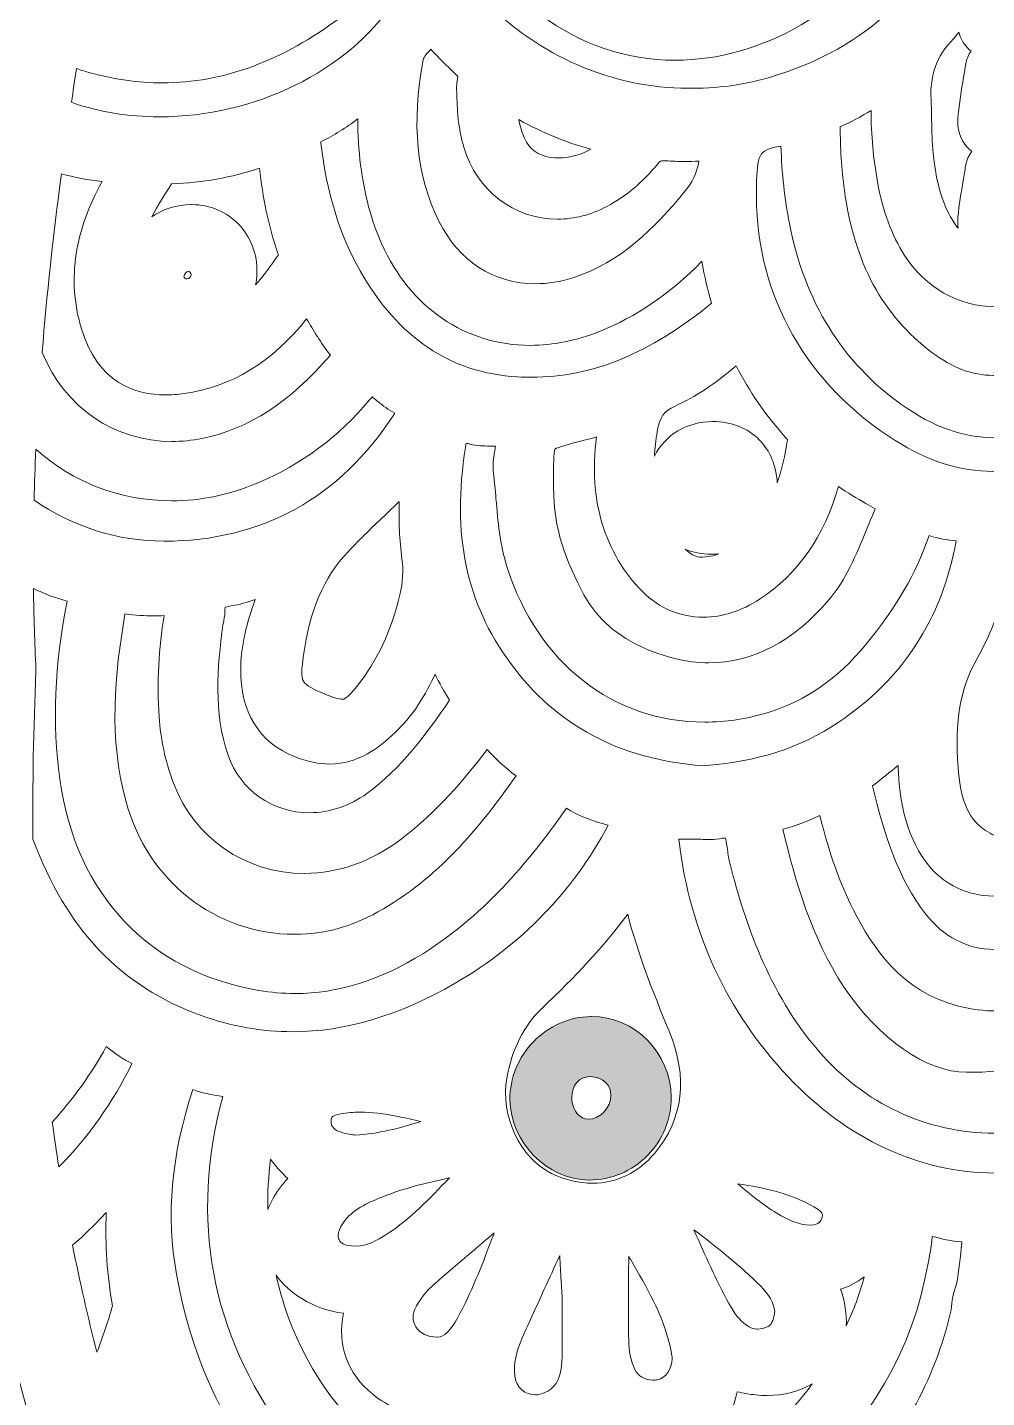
# Model space of a CAD drawing. Extents: x 40 to 1960, y -815 to -185.
# Drawn here: x 642.9 to 751.1, y -635.1 to -480.5 of the extents above; entities that cross this region are included whole.
import ezdxf

# ---------------------------------------------------------------- set-up
doc = ezdxf.new("R2010")
doc.units = 0
doc.header["$MEASUREMENT"] = 0
doc.layers.add('Layer 1', color=7, linetype='Continuous')

# ---------------------------------------------------------------- blocks, each defined once
blk = doc.blocks.new('block 2')
at = {"layer": 'Layer 1', "true_color": 0xbe8849}
h = blk.add_hatch(color=23, dxfattribs=at)
h.dxf.hatch_style = 2
edge = h.paths.add_edge_path()
edge.add_spline(control_points=[(697.34, -601.5), (697.4, -606.33), (701.56, -610.57), (706.24, -610.59), (706.25, -610.59), (706.28, -610.59), (706.28, -610.59), (708.76, -610.59), (711.1, -609.61), (712.85, -607.84), (714.61, -606.06), (715.56, -603.72), (715.54, -601.23), (715.48, -596.22), (711.44, -592.15), (706.53, -592.15), (706.52, -592.15), (706.45, -592.15), (706.45, -592.15), (704.09, -592.17), (701.75, -593.19), (700.03, -594.96), (698.29, -596.73), (697.31, -599.12), (697.34, -601.5)], knot_values=[0, 0, 0, 0, 1, 1, 1, 2, 2, 2, 3, 3, 3, 4, 4, 4, 5, 5, 5, 6, 6, 6, 7, 7, 7, 8, 8, 8, 8], degree=3, periodic=1)
edge = h.paths.add_edge_path()
edge.add_spline(control_points=[(706.35, -598.93), (706.35, -598.93), (706.41, -598.93), (706.41, -598.93), (707.79, -598.96), (708.75, -599.82), (708.74, -601.01), (708.72, -602.45), (707.55, -603.72), (706.2, -603.74), (705.67, -603.74), (705.28, -603.46), (705.05, -603.22), (704.58, -602.75), (704.32, -602.06), (704.32, -601.33), (704.33, -599.87), (705.13, -598.93), (706.35, -598.93)], knot_values=[0, 0, 0, 0, 1, 1, 1, 2, 2, 2, 3, 3, 3, 4, 4, 4, 5, 5, 5, 6, 6, 6, 6], degree=3, periodic=1)
at = {"layer": 'Layer 1', "lineweight": 0}
for points, knots in [([(966.65, -591.68), (966.04, -589.04), (966.18, -589.01), (967.52, -588.66), (970.12, -587.98), (971.84, -586.81), (972.77, -585.09), (974.1, -582.65), (973.42, -579.75), (972.58, -577.24), (958.08, -533.92), (944.69, -498.78), (930.43, -466.66), (930.11, -465.94), (929.75, -465.24), (929.41, -464.57), (927.97, -461.78), (927.2, -460.08), (928.3, -457.65), (929.04, -456.02), (928.78, -454.76), (928.44, -453.99), (927.56, -452.04), (925.39, -451.38), (923.81, -450.89), (923.6, -450.83), (923.39, -450.76), (923.2, -450.7), (901.04, -443.43), (882.49, -439.65), (864.83, -438.8), (857.74, -438.46), (855.86, -436.89), (854.76, -430.4), (851.93, -413.71), (842.7, -402.97), (827.34, -398.49), (826.64, -398.28), (825.94, -398.21), (825.26, -398.14), (824.76, -398.09), (823.84, -398), (823.64, -397.85), (823.64, -397.84), (823.53, -397.67), (823.53, -397.11), (823.52, -395.38), (824.27, -394.51), (826.89, -393.22), (844.83, -384.36), (857.21, -369.74), (866.94, -356.6), (868.21, -354.9), (870.84, -351.35), (867.88, -347.58), (866.56, -345.89), (866.97, -344.51), (867.94, -341.8), (868.06, -341.47), (868.18, -341.14), (868.3, -340.8), (878.96, -309.79), (885.49, -280.97), (888.28, -252.68), (888.31, -252.36), (888.42, -251.91), (888.53, -251.44), (888.91, -249.82), (889.63, -246.79), (887, -245.19), (883.56, -243.09), (883.95, -240.84), (885.02, -236.72), (885.36, -235.42), (885.71, -234.07), (885.83, -232.71), (886.02, -230.78), (886.22, -228.86), (886.43, -226.93), (887.2, -219.73), (887.99, -212.27), (887.46, -204.86), (887.26, -202.09), (887.2, -199.89), (887.16, -198.11), (886.93, -189.5), (885.64, -188.84), (876.69, -188.16), (875.08, -188.04), (873.07, -187.89), (870.69, -187.65), (870, -187.58), (869.34, -187.55), (868.74, -187.55), (865.97, -187.55), (863.99, -188.29), (862.7, -189.82), (860.82, -192.07), (861.09, -195.3), (861.54, -197.87), (863.25, -207.75), (864.87, -217.83), (866.44, -227.58), (866.44, -227.58), (867.33, -233.12), (867.33, -233.12), (867.39, -233.54), (867.53, -233.94), (867.66, -234.3), (863.34, -235.24), (862.99, -238.85), (862.8, -240.85), (862.76, -241.32), (862.72, -241.76), (862.64, -242.14), (858.01, -266.8), (854.54, -293.75), (851.72, -326.96), (851.7, -327.18), (851.69, -327.4), (851.68, -327.61), (851.58, -329.05), (851.5, -329.58), (850.74, -330.31), (843.49, -337.24), (837.44, -345.28), (831.59, -353.05), (830.46, -354.56), (829.32, -356.07), (828.18, -357.58), (827.35, -358.67), (826.64, -359.82), (825.96, -360.94), (825.41, -361.84), (824.87, -362.71), (824.29, -363.53), (822.1, -349.98), (816.64, -336.66), (798.72, -332.25), (798.54, -332.21), (798.45, -332.16), (798.44, -332.16), (798.44, -332.16), (798.44, -332.16), (798.44, -332.16), (798.44, -332.16), (798.36, -332.01), (798.39, -331.61), (798.53, -329.1), (798.3, -326.68), (798.07, -324.33), (797.74, -320.92), (797.43, -317.69), (798.24, -314.36), (799.87, -307.63), (798.06, -300.06), (793.38, -294.11), (789.47, -289.14), (784.26, -286.28), (779.07, -286.28), (778.12, -286.28), (777.17, -286.38), (776.24, -286.57), (774.1, -287.01), (771.98, -287.23), (769.76, -287.23), (767.51, -287.23), (765.17, -287.01), (762.41, -286.54), (759.24, -286.01), (756.03, -285.74), (752.58, -285.74), (747.58, -285.74), (742.18, -286.3), (735.59, -287.51), (735.29, -287.56), (734.99, -287.63), (734.7, -287.69), (734.1, -287.82), (733.57, -287.93), (733.1, -287.93), (732.9, -287.93), (732.71, -287.91), (732.52, -287.87), (730.66, -287.47), (728.78, -287.26), (726.94, -287.26), (720.26, -287.26), (714.1, -290.01), (710.04, -294.8), (705.98, -299.61), (704.36, -305.95), (705.48, -312.66), (706.18, -316.78), (706.04, -320.73), (705.9, -324.91), (705.86, -326.33), (705.81, -327.76), (705.79, -329.19), (705.77, -331.71), (705.34, -332.25), (702.76, -333), (692.47, -335.98), (685.34, -343.15), (682.13, -353.71), (681.18, -356.85), (680.47, -360), (679.73, -363.34), (672.9, -353.02), (664.92, -342.8), (655.99, -332.93), (653.67, -330.36), (652.26, -328.15), (651.97, -324.46), (649.67, -295.75), (646.06, -267.67), (641.24, -241.02), (641.2, -240.76), (641.16, -240.47), (641.12, -240.18), (640.87, -238.42), (640.35, -234.74), (636.79, -234.52), (636.58, -234.51), (636.41, -234.49), (636.27, -234.47), (636.31, -234.33), (636.34, -234.18), (636.38, -234.05), (636.48, -233.65), (636.6, -233.2), (636.69, -232.71), (637.02, -230.84), (637.36, -228.97), (637.69, -227.1), (639.01, -219.81), (640.37, -212.28), (641.28, -204.78), (642.3, -196.46), (642.8, -192.28), (640.48, -189.65), (638.82, -187.78), (636.22, -187.54), (634.14, -187.54), (631.85, -187.54), (628.96, -187.86), (624.97, -188.3), (624.97, -188.3), (624.57, -188.34), (624.57, -188.34), (619.48, -188.9), (617.41, -191.06), (616.92, -196.31), (615.57, -210.99), (617.24, -225.38), (619.21, -240.05), (619.28, -240.54), (619.38, -241), (619.47, -241.41), (619.57, -241.86), (619.73, -242.6), (619.69, -242.78), (619.69, -242.78), (619.61, -242.88), (619.32, -243.02), (614.87, -245.24), (615.3, -249.27), (615.58, -251.94), (615.58, -251.94), (615.63, -252.45), (615.63, -252.45), (618.51, -281.06), (625.11, -310.1), (635.81, -341.23), (636.02, -341.84), (636.28, -342.41), (636.53, -342.95), (637.29, -344.61), (637.41, -345.14), (637.13, -345.5), (632.69, -351.26), (636.13, -355.66), (638.65, -358.87), (638.65, -358.87), (638.95, -359.25), (638.95, -359.25), (649.27, -372.49), (661.17, -385.82), (678.19, -393.72), (679.87, -394.5), (680.49, -395.54), (680.47, -397.55), (680.47, -397.66), (680.46, -397.74), (680.46, -397.8), (680.18, -397.89), (679.59, -397.96), (679.21, -398), (678.69, -398.06), (678.15, -398.12), (677.61, -398.26), (672.6, -399.58), (668.29, -401.57), (664.45, -404.37), (653.23, -412.52), (649.79, -424.92), (648.04, -434.8), (647.51, -437.82), (646.98, -438.33), (644.26, -438.41), (627.57, -438.92), (610.32, -441.99), (588.33, -448.37), (587.5, -448.6), (586.59, -448.8), (585.62, -449.01), (582.22, -449.74), (578.35, -450.57), (576.43, -453.83), (575.21, -455.9), (575.04, -458.51), (575.92, -461.8), (575.86, -461.9), (575.81, -462.01), (575.77, -462.11), (566.54, -482.69), (556, -506.68), (547.62, -530.91), (544.53, -539.84), (541.35, -548.9), (538.28, -557.67), (535.8, -564.74), (533.32, -571.81), (530.86, -578.88), (529.98, -581.43), (529.98, -583.47), (530.89, -585.1), (531.68, -586.53), (533.07, -587.48), (535.01, -587.92), (537.39, -588.47), (537.92, -589.15), (537.13, -592.92), (532.62, -614.36), (530.55, -638.04), (530.78, -665.29), (530.8, -666.88), (530.79, -668.3), (530.79, -669.55), (530.77, -675.14), (530.77, -677.94), (532.62, -679.8), (534.23, -681.42), (536.6, -681.55), (539.53, -681.55), (540.23, -681.55), (541.01, -681.54), (541.86, -681.53), (542.9, -681.51), (544.07, -681.5), (545.38, -681.5), (546.14, -681.5), (546.95, -681.5), (547.81, -681.52), (547.81, -681.52), (548.11, -681.52), (548.11, -681.52), (555.36, -681.52), (556.24, -676.77), (556.27, -673.19), (556.29, -670.8), (556.48, -668.32), (556.67, -665.93), (556.88, -663.36), (557.09, -660.71), (557.1, -658.05), (557.11, -653.33), (557.17, -648.53), (557.23, -643.88), (557.43, -628.6), (557.63, -612.81), (556.2, -597.23), (556.16, -596.77), (556.05, -596.29), (555.94, -595.79), (555.91, -595.69), (555.88, -595.55), (555.85, -595.41), (556.7, -595.64), (557.47, -595.75), (558.18, -595.75), (562.36, -595.75), (563.29, -592.14), (563.84, -589.99), (563.84, -589.99), (563.9, -589.78), (563.9, -589.78), (575.07, -546.76), (582.56, -513.46), (588.18, -481.82), (588.74, -478.68), (589.38, -478.68), (590.07, -478.68), (590.54, -478.68), (591.14, -478.77), (591.92, -478.94), (601.8, -481.18), (612.43, -482.23), (625.38, -482.23), (628.94, -482.23), (632.75, -482.15), (637.04, -481.99), (637.25, -481.98), (637.45, -481.98), (637.64, -481.98), (639.1, -481.98), (639.49, -482.22), (639.5, -482.22), (639.5, -482.22), (639.5, -482.22), (639.5, -482.22), (639.53, -482.27), (639.75, -482.74), (639.46, -484.73), (637.38, -499.13), (635.63, -512.13), (635.27, -525.36), (635.17, -528.86), (634.08, -530.76), (630.95, -532.9), (610.63, -546.77), (596.27, -566.4), (583.78, -585.53), (582.24, -587.9), (581.8, -589.94), (582.47, -591.59), (582.85, -592.5), (583.73, -593.69), (585.79, -594.13), (588.57, -594.74), (588.85, -596.19), (589.21, -599.41), (589.28, -600.04), (589.35, -600.69), (589.46, -601.33), (597.17, -646.35), (609.09, -690.15), (624.87, -731.49), (625.86, -734.08), (626.03, -736.33), (625.41, -738.78), (620.87, -756.68), (618.25, -774.61), (616.28, -789.79), (615.19, -798.2), (614.64, -802.43), (616.68, -805.53), (618.75, -808.69), (622.68, -809.55), (630.5, -811.27), (630.5, -811.27), (631.9, -811.58), (631.9, -811.58), (633.63, -811.96), (635.07, -812.14), (636.3, -812.14), (643.36, -812.14), (643.79, -805.65), (643.99, -802.53), (645.28, -782.97), (646.39, -762.1), (644.51, -740.93), (644.51, -740.93), (644.45, -740.33), (644.45, -740.33), (644.42, -739.94), (644.35, -739.28), (644.33, -738.77), (650.19, -735.26), (648.26, -730.18), (647.08, -727.08), (646.71, -726.11), (646.36, -725.19), (646.22, -724.42), (645.54, -720.56), (644.41, -716.78), (643.32, -713.12), (642.85, -711.54), (642.37, -709.9), (641.93, -708.3), (633.14, -676.22), (622.38, -641.64), (609.04, -602.59), (608.81, -601.91), (608.45, -601.28), (608.11, -600.67), (607.9, -600.32), (607.59, -599.77), (607.45, -599.42), (607.55, -599.37), (607.67, -599.31), (607.85, -599.24), (617.5, -595.61), (626.46, -590.81), (634.76, -586), (634.93, -587.56), (635.07, -588.84), (635.16, -590.13), (636.8, -613.48), (640.99, -633.67), (647.99, -651.85), (654.9, -669.82), (664.79, -689.74), (685.79, -701.24), (686.8, -701.79), (687.74, -703.2), (688.66, -704.57), (688.91, -704.94), (689.16, -705.32), (689.41, -705.67), (703.55, -725.84), (727.07, -737.88), (752.31, -737.88), (769.61, -737.88), (786.31, -731.98), (799.33, -721.28), (804.79, -716.79), (809.78, -711.66), (814.61, -706.71), (820.69, -700.46), (826.98, -694), (834.18, -688.89), (835.29, -688.1), (836.07, -687.05), (836.75, -686.12), (836.95, -685.86), (837.15, -685.59), (837.36, -685.33), (855.78, -662.36), (862.26, -635.24), (865.85, -614.19), (867.06, -607.11), (867.88, -600.09), (868.75, -592.65), (869, -590.49), (869.26, -588.28), (869.53, -586.05), (877.97, -591.46), (885.17, -595.06), (892.5, -597.57), (894.67, -598.31), (895.35, -598.93), (895.54, -599.32), (895.98, -600.22), (895.14, -602.61), (894.87, -603.39), (879.64, -646.9), (867.16, -687.77), (856.72, -728.33), (856.63, -728.7), (856.5, -729.1), (856.37, -729.52), (855.72, -731.58), (854.36, -735.88), (858.15, -737.41), (860.09, -738.19), (859.99, -738.67), (859.53, -740.97), (859.39, -741.65), (859.25, -742.36), (859.19, -743.11), (857.94, -761.33), (858.28, -780.91), (860.24, -804.71), (860.67, -809.85), (862.85, -812.46), (866.74, -812.46), (867.8, -812.46), (868.98, -812.26), (870.33, -811.84), (873.72, -810.78), (877.48, -810.15), (881.22, -810), (882.94, -809.94), (885.41, -809.64), (887.04, -807.82), (888.76, -805.9), (888.72, -803.19), (888.55, -800.81), (887.14, -781.4), (883.98, -761.52), (878.9, -740.05), (878.1, -736.68), (878.25, -733.89), (879.4, -730.71), (883.77, -718.62), (888.86, -704.28), (893.47, -689.69), (901.9, -662.96), (908.75, -634.22), (915.02, -599.24), (915.13, -598.65), (915.17, -598.06), (915.21, -597.49), (915.38, -595.24), (915.57, -595.12), (916.42, -594.92), (917.39, -594.69), (920.35, -594), (921.35, -591.48), (922.27, -589.18), (921.05, -586.83), (919.73, -584.85), (907.05, -565.68), (892.89, -545.84), (871.58, -532.22), (869.62, -530.97), (868.72, -530.09), (868.56, -528.18), (867.43, -514.42), (866.18, -499.75), (864.47, -484.97), (864.21, -482.69), (864.55, -482.26), (864.56, -482.25), (864.56, -482.25), (864.86, -481.98), (866.47, -481.98), (866.76, -481.98), (867.06, -481.99), (867.39, -482), (871.36, -482.19), (875.23, -482.29), (878.89, -482.29), (890.42, -482.29), (900.75, -481.38), (910.48, -479.51), (911.51, -479.31), (912.34, -479.21), (913.02, -479.21), (914.47, -479.21), (915.26, -479.21), (916.02, -483.45), (922.55, -520.11), (931.6, -556.58), (939.58, -587.42), (939.58, -587.42), (939.8, -588.25), (939.8, -588.25), (940.61, -591.49), (941.72, -595.91), (946.35, -595.91), (946.84, -595.91), (947.35, -595.86), (947.9, -595.74), (947.83, -597.15), (947.77, -598.42), (947.69, -599.69), (946.18, -623.05), (946.21, -647.24), (947.77, -673.65), (947.88, -675.6), (948.23, -681.53), (954.78, -681.53), (955.18, -681.53), (955.6, -681.51), (956.04, -681.46), (956.52, -681.42), (957.05, -681.39), (957.66, -681.39), (958.3, -681.39), (958.94, -681.42), (959.58, -681.44), (960.15, -681.46), (960.72, -681.48), (961.3, -681.49), (962.19, -681.5), (963.01, -681.51), (963.75, -681.51), (963.75, -681.51), (963.75, -681.51), (963.75, -681.51), (972.67, -681.51), (973.09, -678.88), (973.18, -669.75), (973.46, -639.57), (971.45, -615.04), (966.84, -592.55), (966.78, -592.27), (966.72, -591.98), (966.65, -591.68)], [0, 0, 0, 0, 1, 1, 1, 2, 2, 2, 3, 3, 3, 4, 4, 4, 5, 5, 5, 6, 6, 6, 7, 7, 7, 8, 8, 8, 9, 9, 9, 10, 10, 10, 11, 11, 11, 12, 12, 12, 13, 13, 13, 14, 14, 14, 15, 15, 15, 16, 16, 16, 17, 17, 17, 18, 18, 18, 19, 19, 19, 20, 20, 20, 21, 21, 21, 22, 22, 22, 23, 23, 23, 24, 24, 24, 25, 25, 25, 26, 26, 26, 27, 27, 27, 28, 28, 28, 29, 29, 29, 30, 30, 30, 31, 31, 31, 32, 32, 32, 33, 33, 33, 34, 34, 34, 35, 35, 35, 36, 36, 36, 37, 37, 37, 38, 38, 38, 39, 39, 39, 40, 40, 40, 41, 41, 41, 42, 42, 42, 43, 43, 43, 44, 44, 44, 45, 45, 45, 46, 46, 46, 47, 47, 47, 48, 48, 48, 49, 49, 49, 50, 50, 50, 51, 51, 51, 52, 52, 52, 53, 53, 53, 54, 54, 54, 55, 55, 55, 56, 56, 56, 57, 57, 57, 58, 58, 58, 59, 59, 59, 60, 60, 60, 61, 61, 61, 62, 62, 62, 63, 63, 63, 64, 64, 64, 65, 65, 65, 66, 66, 66, 67, 67, 67, 68, 68, 68, 69, 69, 69, 70, 70, 70, 71, 71, 71, 72, 72, 72, 73, 73, 73, 74, 74, 74, 75, 75, 75, 76, 76, 76, 77, 77, 77, 78, 78, 78, 79, 79, 79, 80, 80, 80, 81, 81, 81, 82, 82, 82, 83, 83, 83, 84, 84, 84, 85, 85, 85, 86, 86, 86, 87, 87, 87, 88, 88, 88, 89, 89, 89, 90, 90, 90, 91, 91, 91, 92, 92, 92, 93, 93, 93, 94, 94, 94, 95, 95, 95, 96, 96, 96, 97, 97, 97, 98, 98, 98, 99, 99, 99, 100, 100, 100, 101, 101, 101, 102, 102, 102, 103, 103, 103, 104, 104, 104, 105, 105, 105, 106, 106, 106, 107, 107, 107, 108, 108, 108, 109, 109, 109, 110, 110, 110, 111, 111, 111, 112, 112, 112, 113, 113, 113, 114, 114, 114, 115, 115, 115, 116, 116, 116, 117, 117, 117, 118, 118, 118, 119, 119, 119, 120, 120, 120, 121, 121, 121, 122, 122, 122, 123, 123, 123, 124, 124, 124, 125, 125, 125, 126, 126, 126, 127, 127, 127, 128, 128, 128, 129, 129, 129, 130, 130, 130, 131, 131, 131, 132, 132, 132, 133, 133, 133, 134, 134, 134, 135, 135, 135, 136, 136, 136, 137, 137, 137, 138, 138, 138, 139, 139, 139, 140, 140, 140, 141, 141, 141, 142, 142, 142, 143, 143, 143, 144, 144, 144, 145, 145, 145, 146, 146, 146, 147, 147, 147, 148, 148, 148, 149, 149, 149, 150, 150, 150, 151, 151, 151, 152, 152, 152, 153, 153, 153, 154, 154, 154, 155, 155, 155, 156, 156, 156, 157, 157, 157, 158, 158, 158, 159, 159, 159, 160, 160, 160, 161, 161, 161, 162, 162, 162, 163, 163, 163, 164, 164, 164, 165, 165, 165, 166, 166, 166, 167, 167, 167, 168, 168, 168, 169, 169, 169, 170, 170, 170, 171, 171, 171, 172, 172, 172, 173, 173, 173, 174, 174, 174, 175, 175, 175, 176, 176, 176, 177, 177, 177, 178, 178, 178, 179, 179, 179, 180, 180, 180, 181, 181, 181, 182, 182, 182, 183, 183, 183, 184, 184, 184, 185, 185, 185, 186, 186, 186, 187, 187, 187, 188, 188, 188, 189, 189, 189, 190, 190, 190, 191, 191, 191, 192, 192, 192, 193, 193, 193, 194, 194, 194, 195, 195, 195, 196, 196, 196, 197, 197, 197, 198, 198, 198, 199, 199, 199, 200, 200, 200, 201, 201, 201, 202, 202, 202, 203, 203, 203, 204, 204, 204, 205, 205, 205, 206, 206, 206, 207, 207, 207, 208, 208, 208, 209, 209, 209, 210, 210, 210, 211, 211, 211, 212, 212, 212, 213, 213, 213, 214, 214, 214, 215, 215, 215, 216, 216, 216, 217, 217, 217, 218, 218, 218, 219, 219, 219, 220, 220, 220, 221, 221, 221, 222, 222, 222, 223, 223, 223, 224, 224, 224, 225, 225, 225, 226, 226, 226, 227, 227, 227, 228, 228, 228, 229, 229, 229, 230, 230, 230, 230]), ([(689.81, -441.1), (690.6, -441.69), (691.53, -442.22), (692.61, -442.66), (689.47, -450.17), (689.14, -457.94), (691.64, -465.76), (695.24, -476.99), (704.8, -484.25), (715.99, -484.25), (720.81, -484.25), (725.72, -482.87), (730.18, -480.26), (736.75, -476.41), (741.49, -470.97), (744.28, -464.1), (745.13, -464.46), (746.21, -464.8), (747.39, -464.9), (747.38, -464.94), (747.37, -464.99), (747.36, -465.04), (745.25, -475.35), (738.8, -482.17), (727.65, -485.88), (724.58, -486.9), (721.3, -487.42), (717.88, -487.42), (717.88, -487.42), (717.4, -487.42), (717.4, -487.42), (708.98, -487.42), (700.61, -483.8), (694.43, -477.49), (688.39, -471.32), (685.03, -463.11), (685.2, -454.98), (685.31, -449.97), (686.86, -445.3), (689.81, -441.1)], [0, 0, 0, 0, 1, 1, 1, 2, 2, 2, 3, 3, 3, 4, 4, 4, 5, 5, 5, 6, 6, 6, 7, 7, 7, 8, 8, 8, 9, 9, 9, 10, 10, 10, 11, 11, 11, 12, 12, 12, 13, 13, 13, 13]), ([(648.45, -485.18), (648.89, -485.34), (649.34, -485.49), (649.8, -485.62), (652.6, -486.41), (655.42, -486.81), (658.16, -486.81), (664.99, -486.81), (671.75, -484.31), (678.26, -479.38), (679.87, -478.16), (681.4, -476.84), (682.88, -475.55), (683.31, -476.26), (683.74, -476.98), (684.19, -477.69), (679.1, -485.45), (668.56, -490.64), (657.81, -490.64), (654.31, -490.64), (650.91, -490.08), (647.88, -489), (648.06, -487.74), (648.26, -486.46), (648.45, -485.18)], [0, 0, 0, 0, 1, 1, 1, 2, 2, 2, 3, 3, 3, 4, 4, 4, 5, 5, 5, 6, 6, 6, 7, 7, 7, 8, 8, 8, 8]), ([(748, -481.08), (748.17, -481.74), (748.47, -482.34), (748.92, -482.83), (749.05, -482.98), (749.2, -483.1), (749.36, -483.22), (749.07, -483.63), (748.86, -484.11), (748.77, -484.66), (748.69, -485.16), (748.6, -485.66), (748.52, -486.17), (748.28, -487.62), (748.02, -489.13), (747.88, -490.66), (747.76, -491.98), (748.13, -493.19), (748.93, -494.06), (749.09, -494.24), (749.27, -494.39), (749.46, -494.53), (749.1, -494.97), (748.85, -495.52), (748.75, -496.15), (748.66, -496.71), (748.57, -497.27), (748.47, -497.83), (748.25, -499.17), (748.01, -500.54), (747.88, -501.95), (747.84, -502.38), (747.85, -502.8), (747.91, -503.2), (747.78, -503.04), (747.65, -502.88), (747.53, -502.7), (746.2, -500.71), (745.47, -498.32), (745.08, -494.72), (744.95, -493.53), (744.94, -492.32), (744.91, -491.03), (744.9, -490.25), (744.89, -489.47), (744.85, -488.69), (744.72, -485.87), (745.47, -483.82), (747.37, -481.82), (747.59, -481.58), (747.79, -481.32), (748, -481.08)], [0, 0, 0, 0, 1, 1, 1, 2, 2, 2, 3, 3, 3, 4, 4, 4, 5, 5, 5, 6, 6, 6, 7, 7, 7, 8, 8, 8, 9, 9, 9, 10, 10, 10, 11, 11, 11, 12, 12, 12, 13, 13, 13, 14, 14, 14, 15, 15, 15, 16, 16, 16, 17, 17, 17, 17]), ([(691.35, -487.87), (691.38, -489.73), (691.49, -491.91), (692.14, -494.06), (693.63, -498.99), (697.78, -502.18), (702.72, -502.18), (702.72, -502.18), (702.72, -502.18), (702.72, -502.18), (704.63, -502.18), (706.5, -501.69), (708.27, -500.75), (710.49, -499.56), (712.42, -497.94), (714.02, -495.94), (714.27, -495.62), (714.36, -495.59), (714.72, -495.59), (714.79, -495.59), (714.86, -495.59), (714.94, -495.6), (715.63, -495.65), (716.35, -495.67), (717.08, -495.67), (717.6, -495.67), (718.13, -495.66), (718.67, -495.64), (718.44, -496.96), (717.89, -498.08), (716.98, -499.19), (713.67, -503.16), (709.87, -507.07), (704.46, -508.79), (703.04, -509.24), (701.62, -509.47), (700.24, -509.47), (695.52, -509.47), (691.55, -506.89), (689.34, -502.41), (686.78, -497.24), (686.22, -491.45), (687.56, -484.19), (687.62, -483.86), (687.98, -483.45), (688.41, -483.01), (688.55, -483.15), (688.68, -483.29), (688.81, -483.43), (689.66, -484.3), (690.53, -485.21), (691.47, -486.07), (691.46, -486.14), (691.45, -486.21), (691.44, -486.27), (691.37, -486.69), (691.28, -487.24), (691.35, -487.87)], [0, 0, 0, 0, 1, 1, 1, 2, 2, 2, 3, 3, 3, 4, 4, 4, 5, 5, 5, 6, 6, 6, 7, 7, 7, 8, 8, 8, 9, 9, 9, 10, 10, 10, 11, 11, 11, 12, 12, 12, 13, 13, 13, 14, 14, 14, 15, 15, 15, 16, 16, 16, 17, 17, 17, 18, 18, 18, 19, 19, 19, 19]), ([(752.08, -512.06), (756.13, -512.06), (759.79, -510.01), (762.11, -506.45), (765.46, -501.29), (765.86, -495.4), (765.98, -490.28), (765.98, -490.15), (765.98, -490.02), (765.98, -489.89), (767.14, -490.58), (768.31, -491.2), (769.49, -491.78), (769.42, -498.55), (768.6, -506.26), (763.56, -512.83), (760.01, -517.45), (756.54, -519.6), (752.29, -519.8), (752.14, -519.81), (751.99, -519.81), (751.84, -519.81), (749.52, -519.81), (747.26, -518.97), (744.94, -517.22), (739.39, -513.06), (736.16, -507.05), (735.07, -498.86), (734.75, -496.51), (734.6, -494.13), (734.61, -491.76), (735.81, -491.23), (736.94, -490.61), (738.08, -489.92), (738.09, -492.73), (738.33, -495.36), (738.81, -497.99), (739.4, -501.26), (740.4, -503.96), (741.87, -506.27), (744.18, -509.89), (747.99, -512.06), (752.08, -512.06)], [0, 0, 0, 0, 1, 1, 1, 2, 2, 2, 3, 3, 3, 4, 4, 4, 5, 5, 5, 6, 6, 6, 7, 7, 7, 8, 8, 8, 9, 9, 9, 10, 10, 10, 11, 11, 11, 12, 12, 12, 13, 13, 13, 14, 14, 14, 14]), ([(699.62, -516.42), (702.2, -516.42), (704.84, -515.89), (707.46, -514.85), (711.55, -513.22), (715.34, -510.63), (719.01, -506.94), (719.29, -508.66), (719.65, -510.21), (720.09, -511.67), (713.1, -517.36), (706.63, -520.02), (699.78, -520.02), (699.26, -520.02), (698.74, -520.01), (698.21, -519.97), (690.6, -519.52), (684.8, -515.61), (680.45, -508.03), (678.13, -503.96), (676.68, -499.24), (676.03, -493.6), (676.02, -493.54), (676.01, -493.49), (676.01, -493.45), (677.5, -492.73), (678.86, -491.85), (680.18, -490.88), (680.18, -492.67), (680.28, -494.38), (680.5, -496.08), (680.92, -499.41), (681.7, -502.33), (682.89, -505), (686.09, -512.15), (692.34, -516.42), (699.62, -516.42)], [0, 0, 0, 0, 1, 1, 1, 2, 2, 2, 3, 3, 3, 4, 4, 4, 5, 5, 5, 6, 6, 6, 7, 7, 7, 8, 8, 8, 9, 9, 9, 10, 10, 10, 11, 11, 11, 12, 12, 12, 12]), ([(698.33, -490.95), (701.08, -492.46), (703.75, -493.55), (706.47, -494.29), (705.42, -494.9), (704.09, -495.28), (702.79, -495.28), (701.79, -495.28), (700.9, -495.05), (700.29, -494.62), (699.68, -494.2), (699.25, -493.68), (698.97, -493.03), (698.68, -492.37), (698.47, -491.68), (698.33, -490.95)], [0, 0, 0, 0, 1, 1, 1, 2, 2, 2, 3, 3, 3, 4, 4, 4, 5, 5, 5, 5]), ([(741.57, -523.13), (745.1, -525.64), (748.52, -526.85), (752.03, -526.85), (755.42, -526.85), (758.75, -525.71), (762.19, -523.35), (770, -518.01), (774.43, -510.21), (775.73, -499.51), (775.94, -497.75), (776.05, -495.97), (776.13, -494.25), (776.75, -494.43), (777.42, -494.57), (778.12, -494.61), (778.35, -494.62), (778.48, -494.65), (778.56, -494.68), (778.6, -494.8), (778.69, -495.11), (778.75, -495.85), (779.86, -510.08), (773.57, -521.83), (761.49, -528.08), (758.15, -529.8), (754.99, -530.64), (751.82, -530.64), (748.15, -530.64), (744.54, -529.5), (740.81, -527.16), (730.87, -520.91), (725.16, -510.87), (725.15, -499.63), (725.15, -499.63), (725.14, -499.22), (725.14, -499.22), (725.14, -498.99), (725.14, -498.75), (725.15, -498.52), (725.27, -494.9), (725.29, -494.37), (727.91, -493.93), (728.02, -497.04), (728.33, -499.9), (728.87, -502.66), (730.58, -511.48), (734.85, -518.37), (741.57, -523.13)], [0, 0, 0, 0, 1, 1, 1, 2, 2, 2, 3, 3, 3, 4, 4, 4, 5, 5, 5, 6, 6, 6, 7, 7, 7, 8, 8, 8, 9, 9, 9, 10, 10, 10, 11, 11, 11, 12, 12, 12, 13, 13, 13, 14, 14, 14, 15, 15, 15, 16, 16, 16, 16]), ([(651.34, -497.95), (649.8, -500.72), (648.84, -503.4), (648.42, -506.1), (647.98, -508.9), (648.16, -511.7), (648.97, -514.43), (650.81, -520.69), (655.14, -522.01), (658.44, -522.01), (659.12, -522.01), (659.84, -521.96), (660.58, -521.85), (665.97, -521.09), (670.5, -518.33), (674.41, -513.43), (675.13, -514.71), (676.02, -516.14), (677.09, -517.51), (672.54, -522.84), (667.92, -525.84), (662.6, -526.92), (661.46, -527.15), (660.32, -527.26), (659.21, -527.26), (652.7, -527.26), (647.14, -523.43), (644.57, -517.23), (645.1, -510.77), (645.81, -504.16), (646.74, -497.07), (648.23, -497.47), (649.77, -497.77), (651.34, -497.95)], [0, 0, 0, 0, 1, 1, 1, 2, 2, 2, 3, 3, 3, 4, 4, 4, 5, 5, 5, 6, 6, 6, 7, 7, 7, 8, 8, 8, 9, 9, 9, 10, 10, 10, 11, 11, 11, 11]), ([(666.72, -502.74), (665.37, -501.34), (663.51, -500.56), (661.49, -500.54), (661.48, -500.54), (661.41, -500.54), (661.41, -500.54), (659.73, -500.54), (658.19, -501.05), (656.93, -501.93), (657.63, -500.61), (658.42, -499.35), (659.18, -498.2), (659.2, -498.2), (659.21, -498.2), (659.22, -498.2), (662.62, -498.07), (665.94, -497.48), (669.11, -496.43), (669.42, -499.68), (670.11, -502.91), (671.17, -506.05), (671.17, -506.05), (671.21, -506.18), (671.22, -506.21), (670.37, -507.45), (669.53, -508.58), (668.66, -509.61), (668.75, -509.17), (668.8, -508.72), (668.81, -508.25), (668.86, -506.13), (668.11, -504.17), (666.72, -502.74)], [0, 0, 0, 0, 1, 1, 1, 2, 2, 2, 3, 3, 3, 4, 4, 4, 5, 5, 5, 6, 6, 6, 7, 7, 7, 8, 8, 8, 9, 9, 9, 10, 10, 10, 11, 11, 11, 11]), ([(660.57, -508.64), (660.56, -508.44), (660.87, -508.09), (661.05, -508.06), (661.16, -508.07), (661.39, -508.26), (661.4, -508.44), (661.4, -508.63), (661.15, -508.91), (660.89, -508.93), (660.77, -508.93), (660.58, -508.74), (660.57, -508.64)], [0, 0, 0, 0, 1, 1, 1, 2, 2, 2, 3, 3, 3, 4, 4, 4, 4]), ([(728.59, -526.97), (728.59, -526.97), (728.67, -527.06), (728.67, -527.06), (728.37, -528.82), (728, -530.45), (727.5, -531.94), (727.39, -529.99), (726.69, -528.32), (725.47, -527.08), (724.14, -525.73), (722.33, -525.02), (720.21, -525.02), (717.26, -525.02), (714.85, -526.54), (713.64, -528.91), (713.71, -528.04), (713.8, -527.13), (713.97, -526.14), (714.24, -524.52), (714.71, -523.85), (715.98, -523.27), (718.24, -522.25), (720.45, -520.78), (722.87, -518.72), (724.31, -521.6), (726.19, -524.31), (728.59, -526.97)], [0, 0, 0, 0, 1, 1, 1, 2, 2, 2, 3, 3, 3, 4, 4, 4, 5, 5, 5, 6, 6, 6, 7, 7, 7, 8, 8, 8, 9, 9, 9, 9]), ([(681.48, -522.62), (681.58, -522.49), (681.69, -522.36), (681.8, -522.24), (681.93, -522.34), (682.47, -522.77), (682.47, -522.77), (683, -523.21), (683.6, -523.7), (684.36, -524.07), (684.35, -524.09), (684.33, -524.11), (684.32, -524.13), (678.12, -533.67), (669.38, -538.51), (658.31, -538.51), (653.09, -538.51), (648.05, -536.92), (643.66, -533.89), (643.71, -532), (643.78, -530.09), (643.87, -528.14), (647.97, -531.85), (653.38, -533.96), (659.19, -533.96), (662.46, -533.96), (665.71, -533.29), (668.83, -531.97), (673.82, -529.86), (678.07, -526.71), (681.48, -522.62)], [0, 0, 0, 0, 1, 1, 1, 2, 2, 2, 3, 3, 3, 4, 4, 4, 5, 5, 5, 6, 6, 6, 7, 7, 7, 8, 8, 8, 9, 9, 9, 10, 10, 10, 10]), ([(707.73, -536.44), (708.63, -539.48), (710.18, -542.1), (712.33, -544.23), (714.21, -546.1), (716.57, -547.09), (719.15, -547.09), (721.28, -547.09), (723.47, -546.39), (725.49, -545.07), (729.85, -542.21), (732.78, -538.04), (734.4, -532.34), (735.42, -533.07), (736.47, -533.67), (737.5, -534.25), (737.86, -534.45), (738.21, -534.65), (738.56, -534.86), (738.23, -535.63), (737.91, -536.4), (737.61, -537.14), (736.4, -540.09), (735.26, -542.87), (733.32, -545.15), (729.31, -549.84), (724.76, -552.23), (719.79, -552.23), (717.28, -552.23), (714.67, -551.6), (712.05, -550.36), (708.98, -548.91), (706.81, -546.84), (705.41, -544.04), (703.17, -539.54), (702.23, -536.79), (702.26, -531.38), (702.26, -530), (702.27, -528.57), (702.41, -528.13), (702.79, -527.89), (704.09, -527.55), (705.34, -527.22), (705.34, -527.22), (707.03, -526.78), (707.12, -526.76), (706.65, -530.4), (706.85, -533.51), (707.73, -536.44)], [0, 0, 0, 0, 1, 1, 1, 2, 2, 2, 3, 3, 3, 4, 4, 4, 5, 5, 5, 6, 6, 6, 7, 7, 7, 8, 8, 8, 9, 9, 9, 10, 10, 10, 11, 11, 11, 12, 12, 12, 13, 13, 13, 14, 14, 14, 15, 15, 15, 16, 16, 16, 16]), ([(697.4, -552.28), (692.39, -545.49), (690.78, -537.76), (692.33, -527.94), (692.35, -527.83), (692.38, -527.65), (692.41, -527.45), (692.58, -527.49), (692.72, -527.53), (692.81, -527.56), (693.62, -527.77), (694.39, -527.78), (695.07, -527.78), (695.26, -527.78), (695.5, -527.79), (695.71, -527.8), (695.68, -528.01), (695.65, -528.25), (695.62, -528.44), (695.51, -529.12), (695.38, -529.97), (695.48, -530.85), (695.6, -531.79), (695.68, -532.73), (695.77, -533.72), (695.99, -536.26), (696.21, -538.88), (697.04, -541.5), (700.46, -552.25), (709, -558.93), (719.32, -558.93), (721.67, -558.93), (724.04, -558.58), (726.37, -557.87), (730.65, -556.58), (734.28, -554.07), (737.49, -550.19), (740.86, -546.11), (743.2, -542.07), (744.62, -537.88), (745.68, -538.25), (746.72, -538.37), (747.67, -538.49), (747.68, -538.49), (747.69, -538.49), (747.7, -538.49), (746.03, -547.37), (741.66, -554.08), (734.36, -558.98), (730.11, -561.84), (725.27, -563.39), (719.13, -563.86), (709.72, -563.13), (702.61, -559.34), (697.4, -552.28)], [0, 0, 0, 0, 1, 1, 1, 2, 2, 2, 3, 3, 3, 4, 4, 4, 5, 5, 5, 6, 6, 6, 7, 7, 7, 8, 8, 8, 9, 9, 9, 10, 10, 10, 11, 11, 11, 12, 12, 12, 13, 13, 13, 14, 14, 14, 15, 15, 15, 16, 16, 16, 17, 17, 17, 18, 18, 18, 18]), ([(685.16, -540.5), (685.34, -541.86), (685.27, -543.15), (684.94, -544.55), (683.95, -548.63), (682.37, -552), (680.11, -554.86), (678.93, -556.35), (678.59, -556.35), (678.44, -556.35), (678.08, -556.35), (677.45, -556.17), (676.57, -555.8), (673.64, -554.57), (673.64, -554.57), (674.06, -551.37), (674.7, -546.45), (676.38, -542.54), (679.04, -539.74), (680.45, -538.26), (681.98, -536.79), (683.46, -535.38), (683.92, -534.94), (684.39, -534.49), (684.85, -534.04), (684.79, -536.27), (684.87, -538.37), (685.16, -540.5)], [0, 0, 0, 0, 1, 1, 1, 2, 2, 2, 3, 3, 3, 4, 4, 4, 5, 5, 5, 6, 6, 6, 7, 7, 7, 8, 8, 8, 9, 9, 9, 9]), ([(717.13, -539.43), (718.02, -539.79), (718.99, -539.99), (720, -539.99), (720.01, -539.99), (720.06, -539.99), (720.07, -539.99), (720.36, -539.99), (720.64, -539.98), (720.92, -539.96), (720.36, -540.17), (719.7, -540.3), (718.71, -540.31), (718.22, -540.25), (717.69, -539.95), (717.13, -539.43)], [0, 0, 0, 0, 1, 1, 1, 2, 2, 2, 3, 3, 3, 4, 4, 4, 5, 5, 5, 5]), ([(643.88, -553.18), (643.88, -553.11), (643.88, -553.03), (643.88, -552.96), (643.73, -550.03), (643.63, -546.97), (643.59, -543.84), (644.85, -544.47), (646.12, -544.94), (647.38, -545.27), (645.97, -552.52), (645.7, -559.09), (646.57, -565.35), (648.37, -578.36), (656.56, -587.06), (669.03, -589.2), (670.38, -589.43), (671.75, -589.55), (673.09, -589.55), (677.99, -589.55), (682.73, -588.07), (687.58, -585.02), (694.84, -580.46), (699.99, -573.97), (703.71, -568.65), (705.03, -569.47), (706.55, -570.09), (708.43, -570.57), (704.45, -578.04), (698.64, -584.04), (691.16, -588.39), (684.92, -592.02), (678.75, -593.86), (672.83, -593.86), (669.39, -593.86), (665.92, -593.25), (662.52, -592.03), (653.46, -588.78), (647.25, -582.26), (643.54, -572.12), (643.48, -566.05), (643.59, -559.68), (643.88, -553.18)], [0, 0, 0, 0, 1, 1, 1, 2, 2, 2, 3, 3, 3, 4, 4, 4, 5, 5, 5, 6, 6, 6, 7, 7, 7, 8, 8, 8, 9, 9, 9, 10, 10, 10, 11, 11, 11, 12, 12, 12, 13, 13, 13, 14, 14, 14, 14]), ([(673.05, -562.82), (674.49, -563.39), (675.79, -563.66), (677.04, -563.66), (680.25, -563.66), (682.64, -561.77), (684.37, -560.13), (686.46, -558.13), (687.88, -555.78), (688.9, -553.51), (689.37, -554.47), (689.9, -555.45), (690.52, -556.47), (687.91, -560.29), (685.03, -564.21), (681.22, -566.97), (679.24, -568.4), (677, -569.15), (674.76, -569.15), (670.54, -569.15), (666.93, -566.61), (665.55, -562.66), (663.87, -557.84), (664.34, -552.76), (664.97, -547.97), (664.98, -547.88), (665, -547.8), (665.02, -547.71), (665.09, -547.4), (665.18, -546.98), (665.18, -546.48), (665.18, -546.21), (665.21, -546.06), (665.23, -545.99), (665.3, -545.96), (665.49, -545.88), (665.87, -545.82), (666.81, -545.66), (667.72, -545.41), (668.61, -545.11), (668.56, -545.26), (668.5, -545.41), (668.45, -545.56), (667.49, -548.21), (667, -550.62), (666.97, -552.94), (666.91, -557.74), (669.06, -561.25), (673.05, -562.82)], [0, 0, 0, 0, 1, 1, 1, 2, 2, 2, 3, 3, 3, 4, 4, 4, 5, 5, 5, 6, 6, 6, 7, 7, 7, 8, 8, 8, 9, 9, 9, 10, 10, 10, 11, 11, 11, 12, 12, 12, 13, 13, 13, 14, 14, 14, 15, 15, 15, 16, 16, 16, 16]), ([(653.92, -546.73), (655.07, -546.87), (656.15, -546.94), (657.17, -546.94), (657.56, -546.94), (657.95, -546.93), (658.33, -546.91), (657.72, -550.57), (657.53, -554.41), (657.77, -558.34), (657.92, -560.83), (658.45, -563.27), (659.39, -565.8), (661.7, -572), (667.5, -576), (674.16, -576), (674.16, -576), (674.16, -576), (674.16, -576), (677.97, -576), (681.75, -574.65), (685.09, -572.12), (689.13, -569.05), (692.23, -565.37), (694.76, -562.01), (695.72, -563.06), (696.8, -564.05), (698.03, -565), (693.92, -570.85), (689.15, -576.65), (682.44, -580.35), (679.36, -582.05), (676.34, -582.87), (673.23, -582.87), (673.23, -582.87), (673.11, -582.87), (673.1, -582.87), (673.09, -582.87), (673.07, -582.87), (673.06, -582.87), (664.15, -582.87), (656.51, -576.87), (654.04, -567.94), (652.06, -560.77), (652.75, -553.54), (653.92, -546.73)], [0, 0, 0, 0, 1, 1, 1, 2, 2, 2, 3, 3, 3, 4, 4, 4, 5, 5, 5, 6, 6, 6, 7, 7, 7, 8, 8, 8, 9, 9, 9, 10, 10, 10, 11, 11, 11, 12, 12, 12, 13, 13, 13, 14, 14, 14, 15, 15, 15, 15]), ([(754.51, -570.38), (753.99, -571.38), (753.42, -571.89), (752.82, -571.89), (752.34, -571.89), (751.69, -571.63), (750.99, -571.15), (748.78, -569.64), (748.17, -567.31), (747.9, -564.05), (747.48, -558.85), (748.14, -555.05), (750.04, -551.75), (750.9, -550.28), (751.57, -548.74), (752.16, -547.2), (752.41, -547.81), (752.68, -548.42), (752.93, -549.03), (753.82, -551.11), (754.66, -553.07), (755.39, -555.09), (757.3, -560.34), (756.99, -565.63), (754.51, -570.38)], [0, 0, 0, 0, 1, 1, 1, 2, 2, 2, 3, 3, 3, 4, 4, 4, 5, 5, 5, 6, 6, 6, 7, 7, 7, 8, 8, 8, 8]), ([(764.99, -569.18), (764.84, -569.64), (764.69, -570.1), (764.55, -570.55), (763.68, -573.22), (762.87, -575.74), (761.58, -578.03), (759.71, -581.36), (757.67, -583.23), (754.96, -584.09), (753.97, -584.41), (752.96, -584.57), (751.96, -584.57), (748.97, -584.57), (746.22, -583.14), (744.22, -580.55), (741.17, -576.57), (739.61, -571.89), (738.26, -566.11), (739.29, -565.31), (740.23, -564.55), (741.13, -563.81), (741.13, -563.9), (741.13, -563.98), (741.14, -564.07), (741.25, -567.51), (741.87, -570.27), (743.08, -572.76), (744.91, -576.5), (748.1, -578.57), (752.07, -578.57), (752.18, -578.57), (752.29, -578.57), (752.41, -578.56), (756.41, -578.45), (759.45, -576.3), (761.22, -572.36), (762.47, -569.55), (762.86, -566.71), (762.97, -563.81), (763.23, -564.05), (763.49, -564.28), (763.77, -564.51), (764.37, -565), (765.61, -566.03), (765.73, -566.37), (765.81, -566.72), (765.3, -568.26), (764.99, -569.18)], [0, 0, 0, 0, 1, 1, 1, 2, 2, 2, 3, 3, 3, 4, 4, 4, 5, 5, 5, 6, 6, 6, 7, 7, 7, 8, 8, 8, 9, 9, 9, 10, 10, 10, 11, 11, 11, 12, 12, 12, 13, 13, 13, 14, 14, 14, 15, 15, 15, 16, 16, 16, 16]), ([(769.04, -588.82), (764.52, -595.65), (758.68, -598.43), (748.83, -598.44), (744.37, -598.44), (738.96, -594.68), (735.06, -588.86), (731.37, -583.33), (729.52, -576.85), (728.14, -571.01), (729.59, -570.64), (730.95, -570.09), (732.3, -569.47), (733.35, -573.7), (734.57, -577.11), (736.1, -580.13), (738.23, -584.33), (741.5, -589.34), (747.93, -590.96), (749.41, -591.33), (750.87, -591.52), (752.27, -591.52), (757.16, -591.52), (761.4, -589.33), (764.85, -585.02), (767.93, -581.19), (770.06, -576.52), (771.36, -570.76), (771.41, -570.55), (771.51, -570.27), (771.62, -569.98), (771.67, -569.83), (771.82, -569.43), (771.84, -569.37), (771.87, -569.39), (771.9, -569.41), (771.92, -569.42), (773.04, -570.03), (774.37, -570.66), (775.95, -570.92), (774.66, -576.6), (772.81, -583.11), (769.04, -588.82)], [0, 0, 0, 0, 1, 1, 1, 2, 2, 2, 3, 3, 3, 4, 4, 4, 5, 5, 5, 6, 6, 6, 7, 7, 7, 8, 8, 8, 9, 9, 9, 10, 10, 10, 11, 11, 11, 12, 12, 12, 13, 13, 13, 14, 14, 14, 14]), ([(764.15, -606.95), (760.31, -608.84), (756.23, -609.8), (752.03, -609.8), (743.59, -609.8), (735.32, -605.95), (728.75, -598.97), (721.79, -591.57), (717.65, -582.62), (716.42, -572.36), (716.42, -572.28), (716.41, -572.2), (716.4, -572.13), (716.47, -572.13), (716.54, -572.13), (716.6, -572.12), (716.85, -572.12), (717.1, -572.12), (717.36, -572.12), (717.36, -572.12), (718.69, -572.12), (718.69, -572.12), (718.96, -572.17), (719.25, -572.19), (719.56, -572.19), (720.06, -572.19), (720.55, -572.13), (720.98, -572.08), (721.23, -572.05), (721.46, -572.02), (721.66, -572.01), (721.76, -572.36), (721.83, -572.92), (721.88, -573.29), (721.96, -573.87), (722.05, -574.48), (722.21, -575.1), (723.84, -581.38), (726.45, -589.44), (732.18, -596.05), (737.34, -602.01), (744.37, -605.3), (751.99, -605.3), (760.58, -605.3), (768.51, -601.1), (773.74, -593.77), (777.87, -587.98), (780.62, -581.35), (782.15, -573.49), (782.19, -573.28), (782.29, -573), (782.39, -572.71), (782.46, -572.53), (782.53, -572.33), (782.6, -572.13), (783.48, -572.21), (784.39, -572.27), (785.31, -572.27), (786.12, -572.27), (786.89, -572.23), (787.63, -572.13), (785.47, -588.85), (777.77, -600.25), (764.15, -606.95)], [0, 0, 0, 0, 1, 1, 1, 2, 2, 2, 3, 3, 3, 4, 4, 4, 5, 5, 5, 6, 6, 6, 7, 7, 7, 8, 8, 8, 9, 9, 9, 10, 10, 10, 11, 11, 11, 12, 12, 12, 13, 13, 13, 14, 14, 14, 15, 15, 15, 16, 16, 16, 17, 17, 17, 18, 18, 18, 19, 19, 19, 20, 20, 20, 21, 21, 21, 21]), ([(715.29, -593.78), (717.46, -599.04), (716.92, -603.67), (713.68, -607.55), (711.82, -609.77), (709.4, -610.95), (706.67, -610.95), (705.14, -610.95), (703.59, -610.58), (702.05, -609.84), (698.5, -608.15), (696.24, -603.32), (697, -599.09), (697.58, -595.83), (698.91, -593.19), (700.93, -591.25), (704.71, -587.63), (707.93, -584.27), (710.63, -580.59), (711.75, -585), (713.43, -589.25), (715.29, -593.78)], [0, 0, 0, 0, 1, 1, 1, 2, 2, 2, 3, 3, 3, 4, 4, 4, 5, 5, 5, 6, 6, 6, 7, 7, 7, 7]), ([(697.34, -601.5), (697.4, -606.33), (701.56, -610.57), (706.24, -610.59), (706.25, -610.59), (706.28, -610.59), (706.28, -610.59), (708.76, -610.59), (711.1, -609.61), (712.85, -607.84), (714.61, -606.06), (715.56, -603.72), (715.54, -601.23), (715.48, -596.22), (711.44, -592.15), (706.53, -592.15), (706.52, -592.15), (706.45, -592.15), (706.45, -592.15), (704.09, -592.17), (701.75, -593.19), (700.03, -594.96), (698.29, -596.73), (697.31, -599.12), (697.34, -601.5)], [0, 0, 0, 0, 1, 1, 1, 2, 2, 2, 3, 3, 3, 4, 4, 4, 5, 5, 5, 6, 6, 6, 7, 7, 7, 8, 8, 8, 8]), ([(646.46, -609.12), (646.19, -607.42), (645.95, -605.73), (645.72, -604.05), (648.05, -601.5), (650.1, -598.65), (651.81, -595.54), (652.77, -596.31), (653.74, -596.96), (654.71, -597.45), (652.58, -601.81), (649.81, -605.72), (646.46, -609.12)], [0, 0, 0, 0, 1, 1, 1, 2, 2, 2, 3, 3, 3, 4, 4, 4, 4]), ([(706.35, -598.93), (706.35, -598.93), (706.41, -598.93), (706.41, -598.93), (707.79, -598.96), (708.75, -599.82), (708.74, -601.01), (708.72, -602.45), (707.55, -603.72), (706.2, -603.74), (705.67, -603.74), (705.28, -603.46), (705.05, -603.22), (704.58, -602.75), (704.32, -602.06), (704.32, -601.33), (704.33, -599.87), (705.13, -598.93), (706.35, -598.93)], [0, 0, 0, 0, 1, 1, 1, 2, 2, 2, 3, 3, 3, 4, 4, 4, 5, 5, 5, 6, 6, 6, 6]), ([(735.54, -645.87), (726.38, -654.72), (716.07, -659.21), (704.9, -659.21), (700.02, -659.21), (694.91, -658.35), (689.71, -656.64), (673.08, -651.18), (663, -639.26), (659.73, -621.23), (658.54, -614.63), (659.14, -607.81), (661.56, -600.39), (662.57, -600.74), (663.69, -600.99), (664.96, -601.15), (661.22, -615.04), (663.59, -627.86), (672.01, -639.26), (679.28, -649.11), (689.86, -654.88), (701.07, -655.08), (701.07, -655.08), (701.38, -655.08), (701.39, -655.08), (722.09, -655.08), (740.08, -641.06), (744.15, -621.74), (744.15, -621.74), (744.26, -621.21), (744.26, -621.21), (744.56, -619.84), (744.86, -618.43), (744.99, -616.95), (746.03, -617.24), (747.16, -617.49), (748.32, -617.55), (748.32, -617.6), (748.32, -617.65), (748.31, -617.7), (748.18, -619.27), (747.98, -620.82), (747.73, -622.33), (747.33, -623.26), (747.2, -624.27), (747.13, -625.24), (745.24, -633.32), (741.33, -640.26), (735.54, -645.87)], [0, 0, 0, 0, 1, 1, 1, 2, 2, 2, 3, 3, 3, 4, 4, 4, 5, 5, 5, 6, 6, 6, 7, 7, 7, 8, 8, 8, 9, 9, 9, 10, 10, 10, 11, 11, 11, 12, 12, 12, 13, 13, 13, 14, 14, 14, 15, 15, 15, 16, 16, 16, 16]), ([(679.89, -605.52), (679.77, -605.5), (679.65, -605.48), (679.52, -605.46), (679.08, -605.39), (678.57, -605.31), (678.19, -605.17), (677.21, -604.79), (677.16, -604.36), (677.18, -603.82), (677.2, -603.53), (677.21, -603.32), (678.28, -603.12), (678.97, -602.99), (679.69, -602.93), (680.47, -602.93), (681.7, -602.93), (683.05, -603.09), (684.72, -603.42), (685.56, -603.59), (686.43, -603.78), (687.28, -603.98), (684.9, -604.75), (682.51, -605.37), (679.89, -605.52)], [0, 0, 0, 0, 1, 1, 1, 2, 2, 2, 3, 3, 3, 4, 4, 4, 5, 5, 5, 6, 6, 6, 7, 7, 7, 8, 8, 8, 8]), ([(671.34, -611.55), (670.78, -612.33), (670.35, -613.12), (670.04, -613.93), (669.99, -612.03), (670.1, -610.13), (670.35, -608.23), (670.84, -608.97), (671.48, -609.7), (672.28, -610.41), (671.96, -610.77), (671.64, -611.15), (671.34, -611.55)], [0, 0, 0, 0, 1, 1, 1, 2, 2, 2, 3, 3, 3, 4, 4, 4, 4]), ([(683.51, -616.67), (682.25, -617.49), (681.17, -618.04), (680.01, -618.04), (678.47, -618.04), (678.22, -617.6), (678.12, -617.41), (677.99, -617.19), (677.69, -616.66), (678.56, -615.39), (679.55, -613.95), (681.22, -613.19), (683, -612.48), (685.39, -611.51), (687.89, -610.92), (690.52, -610.34), (688.26, -612.72), (686.11, -614.97), (683.51, -616.67)], [0, 0, 0, 0, 1, 1, 1, 2, 2, 2, 3, 3, 3, 4, 4, 4, 5, 5, 5, 6, 6, 6, 6]), ([(723.06, -611.01), (726.12, -611.48), (729.01, -612.13), (731.63, -613.61), (732.74, -614.23), (732.65, -614.53), (732.52, -614.9), (732.42, -615.22), (732.3, -615.59), (731.27, -615.69), (729.83, -615.62), (728.73, -615.12), (727.45, -614.34), (725.9, -613.39), (724.48, -612.25), (723.06, -611.01)], [0, 0, 0, 0, 1, 1, 1, 2, 2, 2, 3, 3, 3, 4, 4, 4, 5, 5, 5, 5]), ([(650.75, -630.02), (649.73, -626.07), (648.81, -622.02), (648.01, -617.95), (649.35, -616.78), (650.62, -615.54), (651.81, -614.25), (651.67, -617.84), (651.9, -621.37), (652.51, -624.8), (652, -626.53), (651.44, -628.3), (650.75, -630.02)], [0, 0, 0, 0, 1, 1, 1, 2, 2, 2, 3, 3, 3, 4, 4, 4, 4]), ([(692.97, -618.77), (693.84, -618.02), (694.72, -617.28), (695.58, -616.54), (695.49, -616.77), (695.4, -617.01), (695.31, -617.24), (694.12, -620.36), (692.99, -623.31), (691.46, -626.09), (690.65, -627.57), (689.9, -628.32), (689.19, -628.32), (689.19, -628.32), (689.13, -628.32), (689.1, -628.32), (688.06, -628.31), (687.2, -627.89), (686.74, -627.16), (686.51, -626.81), (686.2, -626.08), (686.62, -625.16), (687.11, -624.12), (687.87, -623.15), (688.95, -622.21), (690.28, -621.05), (691.63, -619.91), (692.97, -618.77)], [0, 0, 0, 0, 1, 1, 1, 2, 2, 2, 3, 3, 3, 4, 4, 4, 5, 5, 5, 6, 6, 6, 7, 7, 7, 8, 8, 8, 9, 9, 9, 9]), ([(727.21, -625.41), (727.02, -626.62), (726.82, -626.93), (726.47, -627.1), (726.06, -627.3), (725.67, -627.41), (725.31, -627.41), (724.86, -627.41), (724.43, -627.25), (723.98, -626.93), (723.28, -626.44), (722.69, -625.7), (722.05, -624.53), (720.6, -621.85), (719.32, -619.02), (718.1, -616.2), (720.78, -618.27), (723.31, -620.24), (725.6, -622.53), (726.62, -623.55), (727.1, -624.4), (727.21, -625.41)], [0, 0, 0, 0, 1, 1, 1, 2, 2, 2, 3, 3, 3, 4, 4, 4, 5, 5, 5, 6, 6, 6, 7, 7, 7, 7]), ([(703.2, -631.11), (703.11, -633.41), (702.18, -634.15), (701.29, -634.57), (700.93, -634.74), (700.56, -634.83), (700.2, -634.83), (699.15, -634.83), (698.02, -634.07), (697.89, -632.63), (697.76, -631.33), (698.03, -629.98), (698.73, -628.4), (699.55, -626.56), (700.39, -624.74), (701.22, -622.92), (701.8, -621.65), (702.38, -620.38), (702.96, -619.11), (703.01, -620.1), (703.06, -621.06), (703.12, -621.95), (703.15, -622.53), (703.19, -623.09), (703.22, -623.61), (703.22, -624.51), (703.22, -625.35), (703.23, -626.17), (703.24, -627.9), (703.26, -629.54), (703.2, -631.11)], [0, 0, 0, 0, 1, 1, 1, 2, 2, 2, 3, 3, 3, 4, 4, 4, 5, 5, 5, 6, 6, 6, 7, 7, 7, 8, 8, 8, 9, 9, 9, 10, 10, 10, 10]), ([(715.65, -630.73), (715.6, -631.99), (714.95, -632.92), (713.97, -633.12), (713.81, -633.15), (713.64, -633.17), (713.47, -633.17), (712.58, -633.17), (711.76, -632.69), (711.44, -631.98), (710.98, -630.96), (710.74, -629.85), (710.74, -628.67), (710.71, -625.75), (710.73, -622.77), (710.74, -619.9), (710.74, -619.9), (710.75, -619.2), (710.75, -619.2), (710.81, -619.31), (710.87, -619.41), (710.93, -619.52), (712.79, -622.73), (714.55, -625.77), (715.37, -629.18), (715.48, -629.66), (715.57, -630.18), (715.63, -630.55), (715.64, -630.62), (715.65, -630.67), (715.65, -630.73)], [0, 0, 0, 0, 1, 1, 1, 2, 2, 2, 3, 3, 3, 4, 4, 4, 5, 5, 5, 6, 6, 6, 7, 7, 7, 8, 8, 8, 9, 9, 9, 10, 10, 10, 10]), ([(678.58, -625.63), (677.84, -629.22), (678.97, -632.41), (681.86, -634.76), (683.64, -636.2), (685.59, -636.93), (687.67, -636.93), (688.74, -636.93), (689.83, -636.73), (690.95, -636.34), (692.17, -640.21), (694.99, -642.61), (698.91, -643.1), (699.36, -643.16), (699.81, -643.19), (700.25, -643.19), (703.14, -643.19), (705.66, -641.94), (707.46, -639.64), (709.09, -641.21), (711.27, -642.09), (713.61, -642.09), (714.72, -642.09), (715.81, -641.89), (716.86, -641.51), (720.31, -640.23), (722.45, -637.76), (722.96, -634.47), (723.69, -634.66), (724.4, -634.76), (725.05, -634.83), (725.5, -634.88), (725.95, -634.9), (726.38, -634.9), (728.28, -634.9), (730.01, -634.44), (731.44, -633.58), (726.51, -640.33), (719.42, -645.54), (711.57, -647.5), (709.04, -648.13), (706.43, -648.45), (703.83, -648.45), (689.72, -648.45), (677.04, -639.37), (672.27, -625.85), (671.74, -624.34), (671.3, -622.83), (670.96, -621.31), (671.69, -622.33), (672.67, -623.24), (673.86, -623.97), (675.27, -624.84), (676.83, -625.39), (678.58, -625.63)], [0, 0, 0, 0, 1, 1, 1, 2, 2, 2, 3, 3, 3, 4, 4, 4, 5, 5, 5, 6, 6, 6, 7, 7, 7, 8, 8, 8, 9, 9, 9, 10, 10, 10, 11, 11, 11, 12, 12, 12, 13, 13, 13, 14, 14, 14, 15, 15, 15, 16, 16, 16, 17, 17, 17, 18, 18, 18, 18]), ([(737.32, -621.5), (736.81, -623.4), (736.12, -625.26), (735.28, -627.06), (735.35, -625.73), (735.14, -624.33), (734.63, -622.92), (735.55, -622.62), (736.47, -622.17), (737.32, -621.5)], [0, 0, 0, 0, 1, 1, 1, 2, 2, 2, 3, 3, 3, 3])]:
    blk.add_open_spline(points, degree=3, knots=knots, dxfattribs=at)

msp = doc.modelspace()

# ---------------------------------------------------------------- block references
at = {"layer": 'Layer 1'}
msp.add_blockref('block 2', (0, 0), dxfattribs=at)

doc.saveas('drawing.dxf')
